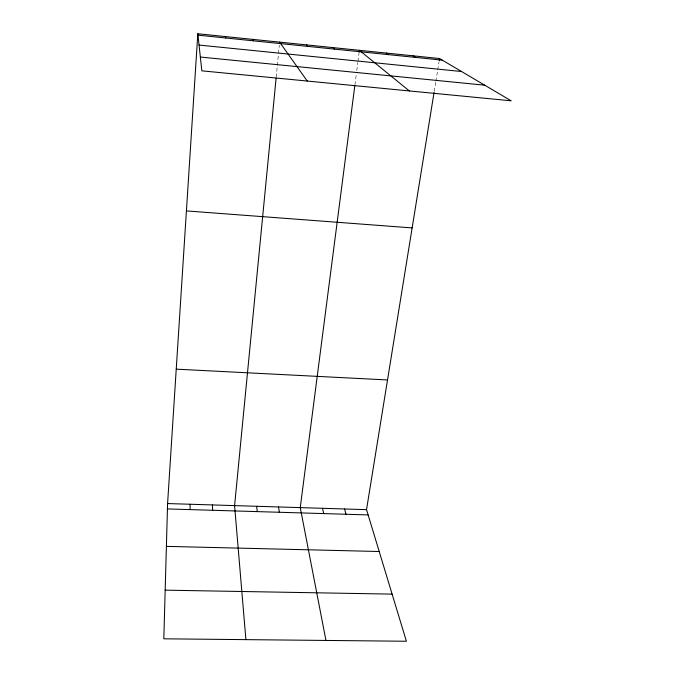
<?xml version="1.0" encoding="UTF-8"?>
<svg xmlns="http://www.w3.org/2000/svg" width="675" height="675" viewBox="0 0 675 675"><rect width="100%" height="100%" fill="white"/><g stroke="black" fill="none" stroke-linecap="round" stroke-linejoin="round"><path stroke-width="0.51" stroke-dasharray="3.38 2.53" d="M276.21 77.161L278.412 54.481M278.513 53.452L279.315 45.225M354.932 84.805L356.248 74.63M356.771 70.58L357.817 62.471M357.952 61.459L358.999 53.35M434.219 91.479L435.712 82.266M435.881 81.228L437.552 70.909M437.712 69.879L439.054 61.628"/><path stroke-width="1.01" d="M197.817 33.75L201.842 70.833L511.178 100.811L439.552 58.531L197.817 33.75L167.586 503.558L163.822 638.812L406.401 641.25L366.525 509.65L434.059 92.483M276.109 78.207L234.588 505.609L245.903 639.638M354.797 85.826L300.248 507.617L325.957 640.44M359.125 52.338L359.387 50.313L409.337 90.939M439.222 60.59L439.552 58.531M165.172 590.161L392.124 594.118M166.387 546.37L379.207 551.509M167.434 508.933L368.12 514.915M167.586 503.558L366.525 509.65M176.234 369.157L387.517 379.957M186.418 210.912L412.13 227.914M200.34 57.037L484.709 85.185M199.041 45.065L461.573 71.525M197.969 35.151L442.285 60.142M413.058 55.814L415.522 57.409M386.336 53.072L388.522 54.641M333.02 47.613L334.64 49.132M306.425 44.879L307.766 46.381M279.61 42.137L307.26 81.051M252.577 39.361L253.328 40.812M225.315 36.568L225.771 37.994M344.587 508.975L345.997 514.257M322.498 508.3L323.713 513.591M278.513 506.95L279.349 512.266M256.627 506.284L257.268 511.608M212.406 504.925L212.659 510.283M190.072 504.242L190.122 509.608"/></g></svg>
